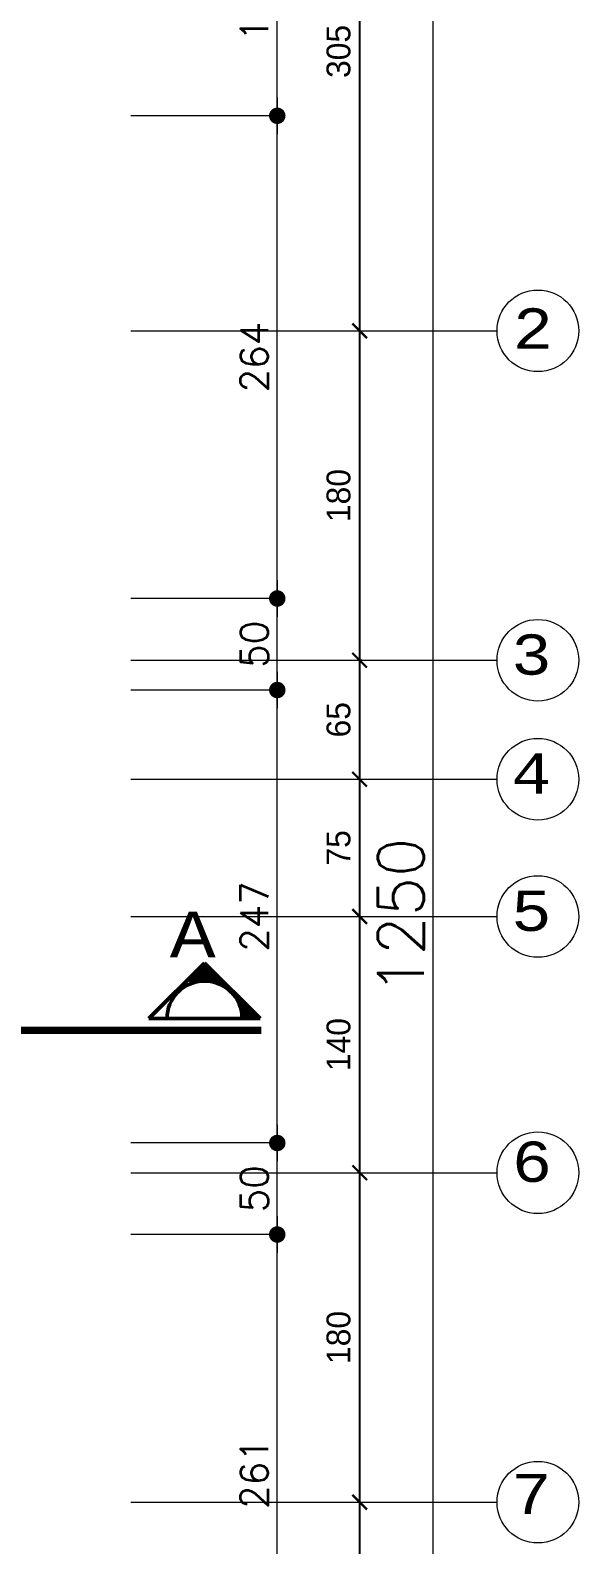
# Model space of a CAD drawing. Header units: millimetres. Extents: x 35860 to 71103, y -11298 to -8385.
# Drawn here: x 44108 to 44408, y -10342 to -9514 of the extents above; entities that cross this region are included whole.
import ezdxf

# ---------------------------------------------------------------- set-up
doc = ezdxf.new("R2010")
doc.units = ezdxf.units.MM
doc.header["$MEASUREMENT"] = 0
doc.layers.get('0').update_dxf_attribs({"lineweight": 15})
doc.layers.get('Defpoints').update_dxf_attribs({"lineweight": 20})
for name, color, linetype, lineweight in [('03_Yazı', 1, 'Continuous', 30), ('05', 4, 'Continuous', 50), ('Aks&Tefriş', 5, 'Continuous', 20)]:
    doc.layers.add(name, color=color, linetype=linetype, lineweight=lineweight)
doc.styles.add('0', font='txt.shx')
doc.styles.add('C', font='')
doc.styles.get('C').set_extended_font_data('Courier New Tur')
doc.dimstyles.new('5', dxfattribs={"dimtxt": 25, "dimasz": 1, "dimexe": 0, "dimexo": 0, "dimgap": 5, "dimtad": 1, "dimdec": 0, "dimlfac": -1, "dimzin": 12, "dimdsep": 46, "dimtxsty": '0', "dimblk": 'DOT', "dimcen": 2.5, "dimse1": 1, "dimse2": 1, "dimclrd": 256, "dimclrt": 1, "dimadec": 8, "dimazin": 0, "dimtfac": 1, "dimtdec": 0, "dimtmove": 0, "dimatfit": 0, "dimldrblk": 'DOT', "dimfxl": 1, "dimtolj": 1, "dimtzin": 0, "dimlwd": -1, "dimarcsym": 0})
doc.dimstyles.new('_VI80I', dxfattribs={"dimtxt": 15, "dimasz": 1, "dimexe": 0, "dimexo": 100, "dimgap": 5, "dimtad": 1, "dimdec": 0, "dimlfac": -1, "dimzin": 12, "dimdsep": 46, "dimtxsty": '0', "dimblk1": 'DOT80_2', "dimblk2": 'DOT80_1', "dimsah": 1, "dimcen": 2.5, "dimse1": 1, "dimse2": 1, "dimclrd": 256, "dimclrt": 1, "dimadec": 8, "dimazin": 0, "dimtfac": 1, "dimtdec": 0, "dimtmove": 0, "dimatfit": 0, "dimldrblk": 'DOT', "dimfxl": 1, "dimtolj": 1, "dimtzin": 0, "dimlwd": -1, "dimarcsym": 0})
doc.dimstyles.new('STANDART', dxfattribs={"dimtxt": 13, "dimasz": 8, "dimexe": 1.25, "dimexo": 0.625, "dimgap": 5, "dimtad": 1, "dimdec": 0, "dimrnd": 5, "dimzin": 1, "dimdsep": 46, "dimtxsty": 'Standard', "dimblk1": 'ARCHTICK', "dimblk2": 'ARCHTICK', "dimsah": 1, "dimcen": 2.5, "dimclrd": 256, "dimclre": 256, "dimclrt": 1, "dimadec": 0, "dimazin": 0, "dimtfac": 1, "dimtdec": 0, "dimtofl": 0, "dimtmove": 1, "dimatfit": 0, "dimldrblk": 'ARCHTICK', "dimfxl": 1, "dimtolj": 1, "dimtzin": 0, "dimarcsym": 0})

# ---------------------------------------------------------------- blocks, each defined once
blk = doc.blocks.new('DOT')
at = {"color": 0}
blk.add_line((-10, 0), (10, 0), dxfattribs=at)
at = {"color": 0, "const_width": 4.5}
blk.add_lwpolyline([(-2.25, 0, 1), (2.25, 0, 1)], format="xyb", close=True, dxfattribs=at)
blk = doc.blocks.new('*D710')
at = {"layer": 'Aks&Tefriş', "transparency": 16777216}
blk.add_line((44328.36, -9374.08), (44328.36, -10622.42), dxfattribs=at)
at = {"layer": 'Defpoints', "color": 0, "transparency": 16777216}
for p in [(44328.36, -9373.08), (44328.36, -10623.42), (44328.36, -10623.42)]:
    blk.add_point(p, dxfattribs=at)
at = {"layer": 'Aks&Tefriş', "transparency": 16777216}
for p, rotation in [((44328.36, -9373.08), 90), ((44328.36, -10623.42), 270)]:
    blk.add_blockref('DOT', p, dxfattribs=dict(at, rotation=rotation))
at = {"layer": 'Aks&Tefriş', "color": 1, "transparency": 16777216, "insert": (44310.86, -9998.25), "char_height": 25, "attachment_point": 5, "rotation": 90, "style": '0'}
blk.add_mtext('\\A1;1250', dxfattribs=at)
blk = doc.blocks.new('_ARCHTICK')
at = {"color": 0, "linetype": 'ByBlock', "const_width": 0.15}
blk.add_lwpolyline([(-0.5, -0.5), (0.5, 0.5)], dxfattribs=at)
blk = doc.blocks.new('*D711')
at = {"layer": 'Aks&Tefriş', "lineweight": -2, "transparency": 16777216}
for p, q in [((44287.73, -10318.42), (44287.11, -10318.42)), ((44288.36, -10623.42), (44288.36, -10318.42))]:
    blk.add_line(p, q, dxfattribs=at)
at = {"layer": 'Defpoints', "color": 0, "transparency": 16777216}
for p in [(44288.36, -10318.42), (44288.36, -10318.42), (44288.36, -10623.42)]:
    blk.add_point(p, dxfattribs=at)
at = {"layer": 'Aks&Tefriş', "lineweight": -2, "transparency": 16777216, "xscale": 8, "yscale": 8, "zscale": 8}
for p, rotation in [((44288.36, -10318.42), 90), ((44288.36, -10623.42), 270)]:
    blk.add_blockref('_ARCHTICK', p, dxfattribs=dict(at, rotation=rotation))
at = {"layer": 'Aks&Tefriş', "color": 1, "transparency": 16777216, "insert": (44276.86, -10470.92), "char_height": 13, "attachment_point": 5, "rotation": 90}
blk.add_mtext('\\A1;305', dxfattribs=at)
blk = doc.blocks.new('*D712')
at = {"layer": 'Aks&Tefriş', "lineweight": -2, "transparency": 16777216}
for p, q in [((44287.73, -10138.42), (44287.11, -10138.42)), ((44288.36, -10318.42), (44288.36, -10138.42))]:
    blk.add_line(p, q, dxfattribs=at)
at = {"layer": 'Defpoints', "color": 0, "transparency": 16777216}
for p in [(44288.36, -10138.42), (44288.36, -10138.42), (44288.36, -10318.42)]:
    blk.add_point(p, dxfattribs=at)
at = {"layer": 'Aks&Tefriş', "lineweight": -2, "transparency": 16777216, "xscale": 8, "yscale": 8, "zscale": 8}
for p, rotation in [((44288.36, -10138.42), 90), ((44288.36, -10318.42), 270)]:
    blk.add_blockref('_ARCHTICK', p, dxfattribs=dict(at, rotation=rotation))
at = {"layer": 'Aks&Tefriş', "color": 1, "transparency": 16777216, "insert": (44276.86, -10228.42), "char_height": 13, "attachment_point": 5, "rotation": 90}
blk.add_mtext('\\A1;180', dxfattribs=at)
blk = doc.blocks.new('*D713')
at = {"layer": 'Aks&Tefriş', "lineweight": -2, "transparency": 16777216}
for p, q in [((44287.73, -9923.42), (44287.11, -9923.42)), ((44288.36, -9998.42), (44288.36, -9923.42))]:
    blk.add_line(p, q, dxfattribs=at)
at = {"layer": 'Defpoints', "color": 0, "transparency": 16777216}
for p in [(44288.36, -9923.42), (44288.36, -9923.42), (44288.36, -9998.42)]:
    blk.add_point(p, dxfattribs=at)
at = {"layer": 'Aks&Tefriş', "lineweight": -2, "transparency": 16777216, "xscale": 8, "yscale": 8, "zscale": 8}
for p, rotation in [((44288.36, -9923.42), 90), ((44288.36, -9998.42), 270)]:
    blk.add_blockref('_ARCHTICK', p, dxfattribs=dict(at, rotation=rotation))
at = {"layer": 'Aks&Tefriş', "color": 1, "transparency": 16777216, "insert": (44276.86, -9960.92), "char_height": 13, "attachment_point": 5, "rotation": 90}
blk.add_mtext('\\A1;75', dxfattribs=at)
blk = doc.blocks.new('*D714')
at = {"layer": 'Aks&Tefriş', "lineweight": -2, "transparency": 16777216}
for p, q in [((44287.73, -9678.42), (44287.11, -9678.42)), ((44288.36, -9858.42), (44288.36, -9678.42))]:
    blk.add_line(p, q, dxfattribs=at)
at = {"layer": 'Defpoints', "color": 0, "transparency": 16777216}
for p in [(44288.36, -9678.42), (44288.36, -9678.42), (44288.36, -9858.42)]:
    blk.add_point(p, dxfattribs=at)
at = {"layer": 'Aks&Tefriş', "lineweight": -2, "transparency": 16777216, "xscale": 8, "yscale": 8, "zscale": 8}
for p, rotation in [((44288.36, -9678.42), 90), ((44288.36, -9858.42), 270)]:
    blk.add_blockref('_ARCHTICK', p, dxfattribs=dict(at, rotation=rotation))
at = {"layer": 'Aks&Tefriş', "color": 1, "transparency": 16777216, "insert": (44276.86, -9768.42), "char_height": 13, "attachment_point": 5, "rotation": 90}
blk.add_mtext('\\A1;180', dxfattribs=at)
blk = doc.blocks.new('*D715')
at = {"layer": 'Aks&Tefriş', "lineweight": -2, "transparency": 16777216}
for p, q in [((44287.73, -9373.08), (44287.11, -9373.08)), ((44288.36, -9678.42), (44288.36, -9373.08))]:
    blk.add_line(p, q, dxfattribs=at)
at = {"layer": 'Defpoints', "color": 0, "transparency": 16777216}
for p in [(44288.36, -9373.08), (44288.36, -9373.08), (44288.36, -9678.42)]:
    blk.add_point(p, dxfattribs=at)
at = {"layer": 'Aks&Tefriş', "lineweight": -2, "transparency": 16777216, "xscale": 8, "yscale": 8, "zscale": 8}
for p, rotation in [((44288.36, -9373.08), 90), ((44288.36, -9678.42), 270)]:
    blk.add_blockref('_ARCHTICK', p, dxfattribs=dict(at, rotation=rotation))
at = {"layer": 'Aks&Tefriş', "color": 1, "transparency": 16777216, "insert": (44276.86, -9525.75), "char_height": 13, "attachment_point": 5, "rotation": 90}
blk.add_mtext('\\A1;305', dxfattribs=at)
blk = doc.blocks.new('*D760')
at = {"layer": 'Aks&Tefriş', "lineweight": -2, "transparency": 16777216}
for p, q in [((44288.36, -9923.42), (44288.36, -9858.42)), ((44288.98, -9858.42), (44289.61, -9858.42))]:
    blk.add_line(p, q, dxfattribs=at)
at = {"layer": 'Defpoints', "color": 0, "transparency": 16777216}
for p in [(44288.36, -9858.42), (44288.36, -9858.42), (44288.36, -9923.42)]:
    blk.add_point(p, dxfattribs=at)
at = {"layer": 'Aks&Tefriş', "lineweight": -2, "transparency": 16777216, "xscale": 8, "yscale": 8, "zscale": 8}
for p, rotation in [((44288.36, -9858.42), 90), ((44288.36, -9923.42), 270)]:
    blk.add_blockref('_ARCHTICK', p, dxfattribs=dict(at, rotation=rotation))
at = {"layer": 'Aks&Tefriş', "color": 1, "transparency": 16777216, "insert": (44276.86, -9890.92), "char_height": 13, "attachment_point": 5, "rotation": 90}
blk.add_mtext('\\A1;65', dxfattribs=at)
blk = doc.blocks.new('*D703')
at = {"layer": 'Aks&Tefriş', "lineweight": -2, "transparency": 16777216}
for p, q in [((44287.73, -9998.42), (44287.11, -9998.42)), ((44288.36, -10138.42), (44288.36, -9998.42))]:
    blk.add_line(p, q, dxfattribs=at)
at = {"layer": 'Defpoints', "color": 0, "transparency": 16777216}
for p in [(44288.36, -9998.42), (44288.36, -9998.42), (44288.36, -10138.42)]:
    blk.add_point(p, dxfattribs=at)
at = {"layer": 'Aks&Tefriş', "lineweight": -2, "transparency": 16777216, "xscale": 8, "yscale": 8, "zscale": 8}
for p, rotation in [((44288.36, -9998.42), 90), ((44288.36, -10138.42), 270)]:
    blk.add_blockref('_ARCHTICK', p, dxfattribs=dict(at, rotation=rotation))
at = {"layer": 'Aks&Tefriş', "color": 1, "transparency": 16777216, "insert": (44276.86, -10068.42), "char_height": 13, "attachment_point": 5, "rotation": 90}
blk.add_mtext('\\A1;140', dxfattribs=at)
blk = doc.blocks.new('DOT80_2')
at = {"color": 0}
blk.add_line((0, 0), (0, -80), dxfattribs=at)
blk.add_blockref('DOT', (0, 0))
blk = doc.blocks.new('DOT80_1')
at = {"color": 0}
blk.add_line((0, 0), (0, 80), dxfattribs=at)
blk.add_blockref('DOT', (0, 0))
blk = doc.blocks.new('*D808')
at = {"layer": 'Aks&Tefriş', "transparency": 16777216}
blk.add_line((44243.36, -10432.42), (44243.36, -10173.17), dxfattribs=at)
at = {"layer": 'Defpoints', "color": 0, "transparency": 16777216}
for p in [(44065.76, -10172.17), (44243.36, -10172.17), (44065.76, -10433.42)]:
    blk.add_point(p, dxfattribs=at)
at = {"layer": 'Aks&Tefriş', "transparency": 16777216}
for name, p, rotation in [('DOT80_1', (44243.36, -10172.17), 90), ('DOT80_2', (44243.36, -10433.42), 270)]:
    blk.add_blockref(name, p, dxfattribs=dict(at, rotation=rotation))
at = {"layer": 'Aks&Tefriş', "color": 1, "transparency": 16777216, "insert": (44230.86, -10302.8), "char_height": 15, "attachment_point": 5, "rotation": 90, "style": '0'}
blk.add_mtext('\\A1;261', dxfattribs=at)
blk = doc.blocks.new('*D809')
at = {"layer": 'Aks&Tefriş', "transparency": 16777216}
blk.add_line((44243.36, -10171.17), (44243.36, -10123.17), dxfattribs=at)
at = {"layer": 'Defpoints', "color": 0, "transparency": 16777216}
for p in [(44065.76, -10122.17), (44243.36, -10122.17), (44065.76, -10172.17)]:
    blk.add_point(p, dxfattribs=at)
at = {"layer": 'Aks&Tefriş', "transparency": 16777216}
for name, p, rotation in [('DOT80_1', (44243.36, -10122.17), 90), ('DOT80_2', (44243.36, -10172.17), 270)]:
    blk.add_blockref(name, p, dxfattribs=dict(at, rotation=rotation))
at = {"layer": 'Aks&Tefriş', "color": 1, "transparency": 16777216, "insert": (44230.86, -10147.17), "char_height": 15, "attachment_point": 5, "rotation": 90, "style": '0'}
blk.add_mtext('\\A1;50', dxfattribs=at)
blk = doc.blocks.new('*D810')
at = {"layer": 'Aks&Tefriş', "transparency": 16777216}
blk.add_line((44243.36, -10121.17), (44243.36, -9875.67), dxfattribs=at)
at = {"layer": 'Defpoints', "color": 0, "transparency": 16777216}
for p in [(44065.76, -9874.67), (44243.36, -9874.67), (44065.76, -10122.17)]:
    blk.add_point(p, dxfattribs=at)
at = {"layer": 'Aks&Tefriş', "transparency": 16777216}
for name, p, rotation in [('DOT80_1', (44243.36, -9874.67), 90), ('DOT80_2', (44243.36, -10122.17), 270)]:
    blk.add_blockref(name, p, dxfattribs=dict(at, rotation=rotation))
at = {"layer": 'Aks&Tefriş', "color": 1, "transparency": 16777216, "insert": (44230.86, -9998.42), "char_height": 15, "attachment_point": 5, "rotation": 90, "style": '0'}
blk.add_mtext('\\A1;247', dxfattribs=at)
blk = doc.blocks.new('*D811')
at = {"layer": 'Aks&Tefriş', "transparency": 16777216}
blk.add_line((44243.36, -9873.67), (44243.36, -9825.67), dxfattribs=at)
at = {"layer": 'Defpoints', "color": 0, "transparency": 16777216}
for p in [(44065.76, -9824.67), (44243.36, -9824.67), (44065.76, -9874.67)]:
    blk.add_point(p, dxfattribs=at)
at = {"layer": 'Aks&Tefriş', "transparency": 16777216}
for name, p, rotation in [('DOT80_1', (44243.36, -9824.67), 90), ('DOT80_2', (44243.36, -9874.67), 270)]:
    blk.add_blockref(name, p, dxfattribs=dict(at, rotation=rotation))
at = {"layer": 'Aks&Tefriş', "color": 1, "transparency": 16777216, "insert": (44230.86, -9849.67), "char_height": 15, "attachment_point": 5, "rotation": 90, "style": '0'}
blk.add_mtext('\\A1;50', dxfattribs=at)
blk = doc.blocks.new('*D812')
at = {"layer": 'Aks&Tefriş', "transparency": 16777216}
blk.add_line((44243.36, -9823.67), (44243.36, -9561.92), dxfattribs=at)
at = {"layer": 'Defpoints', "color": 0, "transparency": 16777216}
for p in [(44065.76, -9560.92), (44243.36, -9560.92), (44065.76, -9824.67)]:
    blk.add_point(p, dxfattribs=at)
at = {"layer": 'Aks&Tefriş', "transparency": 16777216}
for name, p, rotation in [('DOT80_1', (44243.36, -9560.92), 90), ('DOT80_2', (44243.36, -9824.67), 270)]:
    blk.add_blockref(name, p, dxfattribs=dict(at, rotation=rotation))
at = {"layer": 'Aks&Tefriş', "color": 1, "transparency": 16777216, "insert": (44230.86, -9692.8), "char_height": 15, "attachment_point": 5, "rotation": 90, "style": '0'}
blk.add_mtext('\\A1;264', dxfattribs=at)
blk = doc.blocks.new('*D813')
at = {"layer": 'Aks&Tefriş', "transparency": 16777216}
blk.add_line((44243.36, -9559.92), (44243.36, -9441.92), dxfattribs=at)
at = {"layer": 'Defpoints', "color": 0, "transparency": 16777216}
for p in [(44065.76, -9440.92), (44243.36, -9440.92), (44065.76, -9560.92)]:
    blk.add_point(p, dxfattribs=at)
at = {"layer": 'Aks&Tefriş', "transparency": 16777216}
for name, p, rotation in [('DOT80_1', (44243.36, -9440.92), 90), ('DOT80_2', (44243.36, -9560.92), 270)]:
    blk.add_blockref(name, p, dxfattribs=dict(at, rotation=rotation))
at = {"layer": 'Aks&Tefriş', "color": 1, "transparency": 16777216, "insert": (44230.86, -9500.92), "char_height": 15, "attachment_point": 5, "rotation": 90, "style": '0'}
blk.add_mtext('\\A1;120', dxfattribs=at)

msp = doc.modelspace()

# ---------------------------------------------------------------- linework, layer by layer
at = {"layer": '05'}
for p, q in [((44203.63, -10023.89), (44173.29, -10054.23)), ((44203.63, -10023.89), (44173.29, -10054.23)), ((44203.63, -10023.89), (44173.29, -10054.23)), ((44204.02, -10033.7), (44198.92, -10028.6)), ((44204.02, -10033.7), (44198.92, -10028.6)), ((44204.02, -10033.7), (44198.92, -10028.6)), ((44204.65, -10033.72), (44199.23, -10028.3)), ((44204.65, -10033.72), (44199.23, -10028.3)), ((44204.65, -10033.72), (44199.23, -10028.3)), ((44205.3, -10033.76), (44199.53, -10027.99)), ((44205.3, -10033.76), (44199.53, -10027.99)), ((44205.3, -10033.76), (44199.53, -10027.99)), ((44205.97, -10033.83), (44199.83, -10027.69)), ((44205.97, -10033.83), (44199.83, -10027.69)), ((44205.97, -10033.83), (44199.83, -10027.69)), ((44206.67, -10033.92), (44200.13, -10027.39)), ((44206.67, -10033.92), (44200.13, -10027.39)), ((44206.67, -10033.92), (44200.13, -10027.39)), ((44207.39, -10034.04), (44200.44, -10027.09)), ((44207.39, -10034.04), (44200.44, -10027.09)), ((44207.39, -10034.04), (44200.44, -10027.09)), ((44208.16, -10034.2), (44200.74, -10026.78)), ((44208.16, -10034.2), (44200.74, -10026.78)), ((44208.16, -10034.2), (44200.74, -10026.78)), ((44208.96, -10034.4), (44201.04, -10026.48)), ((44208.96, -10034.4), (44201.04, -10026.48)), ((44208.96, -10034.4), (44201.04, -10026.48)), ((44209.81, -10034.65), (44201.34, -10026.18)), ((44209.81, -10034.65), (44201.34, -10026.18)), ((44209.81, -10034.65), (44201.34, -10026.18)), ((44210.73, -10034.96), (44201.65, -10025.88)), ((44210.73, -10034.96), (44201.65, -10025.88)), ((44210.73, -10034.96), (44201.65, -10025.88)), ((44211.74, -10035.36), (44201.95, -10025.57)), ((44211.74, -10035.36), (44201.95, -10025.57)), ((44211.74, -10035.36), (44201.95, -10025.57)), ((44212.87, -10035.89), (44202.25, -10025.27)), ((44212.87, -10035.89), (44202.25, -10025.27)), ((44212.87, -10035.89), (44202.25, -10025.27)), ((44214.22, -10036.63), (44202.56, -10024.97)), ((44214.22, -10036.63), (44202.56, -10024.97)), ((44214.22, -10036.63), (44202.56, -10024.97)), ((44216.11, -10037.92), (44202.86, -10024.67)), ((44216.11, -10037.92), (44202.86, -10024.67)), ((44216.11, -10037.92), (44202.86, -10024.67)), ((44233.03, -10054.23), (44203.16, -10024.36)), ((44233.03, -10054.23), (44203.16, -10024.36)), ((44233.03, -10054.23), (44203.16, -10024.36)), ((44233.63, -10054.23), (44203.46, -10024.06)), ((44233.63, -10054.23), (44203.46, -10024.06)), ((44233.63, -10054.23), (44203.46, -10024.06)), ((44233.98, -10054.23), (44203.63, -10023.89)), ((44233.98, -10054.23), (44203.63, -10023.89)), ((44233.98, -10054.23), (44203.63, -10023.89)), ((44197.19, -10034.73), (44194.99, -10032.53)), ((44197.19, -10034.73), (44194.99, -10032.53)), ((44197.19, -10034.73), (44194.99, -10032.53)), ((44197.65, -10034.59), (44195.29, -10032.23)), ((44197.65, -10034.59), (44195.29, -10032.23)), ((44197.65, -10034.59), (44195.29, -10032.23)), ((44198.12, -10034.45), (44195.6, -10031.93)), ((44198.12, -10034.45), (44195.6, -10031.93)), ((44198.12, -10034.45), (44195.6, -10031.93)), ((44198.6, -10034.32), (44195.9, -10031.62)), ((44198.6, -10034.32), (44195.9, -10031.62)), ((44198.6, -10034.32), (44195.9, -10031.62)), ((44199.09, -10034.21), (44196.2, -10031.32)), ((44199.09, -10034.21), (44196.2, -10031.32)), ((44199.09, -10034.21), (44196.2, -10031.32)), ((44199.58, -10034.1), (44196.5, -10031.02)), ((44199.58, -10034.1), (44196.5, -10031.02)), ((44199.58, -10034.1), (44196.5, -10031.02)), ((44200.09, -10034), (44196.81, -10030.72)), ((44200.09, -10034), (44196.81, -10030.72)), ((44200.09, -10034), (44196.81, -10030.72)), ((44200.61, -10033.92), (44197.11, -10030.41)), ((44200.61, -10033.92), (44197.11, -10030.41)), ((44200.61, -10033.92), (44197.11, -10030.41)), ((44201.15, -10033.85), (44197.41, -10030.11)), ((44201.15, -10033.85), (44197.41, -10030.11)), ((44201.15, -10033.85), (44197.41, -10030.11)), ((44201.69, -10033.79), (44197.71, -10029.81)), ((44201.69, -10033.79), (44197.71, -10029.81)), ((44201.69, -10033.79), (44197.71, -10029.81)), ((44202.25, -10033.74), (44198.02, -10029.51)), ((44202.25, -10033.74), (44198.02, -10029.51)), ((44202.25, -10033.74), (44198.02, -10029.51)), ((44202.83, -10033.71), (44198.32, -10029.2)), ((44202.83, -10033.71), (44198.32, -10029.2)), ((44202.83, -10033.71), (44198.32, -10029.2)), ((44203.42, -10033.7), (44198.62, -10028.9)), ((44203.42, -10033.7), (44198.62, -10028.9)), ((44203.42, -10033.7), (44198.62, -10028.9)), ((44232.42, -10054.23), (44219.95, -10041.75)), ((44232.42, -10054.23), (44219.95, -10041.75)), ((44232.42, -10054.23), (44219.95, -10041.75)), ((44231.82, -10054.23), (44221.23, -10043.65)), ((44231.82, -10054.23), (44221.23, -10043.65)), ((44231.82, -10054.23), (44221.23, -10043.65)), ((44231.21, -10054.23), (44221.98, -10045)), ((44231.21, -10054.23), (44221.98, -10045)), ((44231.21, -10054.23), (44221.98, -10045)), ((44230.61, -10054.23), (44222.51, -10046.13)), ((44230.61, -10054.23), (44222.51, -10046.13)), ((44230.61, -10054.23), (44222.51, -10046.13)), ((44230, -10054.23), (44222.91, -10047.14)), ((44230, -10054.23), (44222.91, -10047.14)), ((44230, -10054.23), (44222.91, -10047.14)), ((44229.4, -10054.23), (44223.22, -10048.05)), ((44229.4, -10054.23), (44223.22, -10048.05)), ((44229.4, -10054.23), (44223.22, -10048.05)), ((44228.79, -10054.23), (44223.47, -10048.91)), ((44228.79, -10054.23), (44223.47, -10048.91)), ((44228.79, -10054.23), (44223.47, -10048.91)), ((44228.19, -10054.23), (44223.67, -10049.71)), ((44228.19, -10054.23), (44223.67, -10049.71)), ((44228.19, -10054.23), (44223.67, -10049.71)), ((44227.58, -10054.23), (44223.82, -10050.47)), ((44227.58, -10054.23), (44223.82, -10050.47)), ((44227.58, -10054.23), (44223.82, -10050.47)), ((44226.98, -10054.23), (44223.95, -10051.2)), ((44226.98, -10054.23), (44223.95, -10051.2)), ((44226.98, -10054.23), (44223.95, -10051.2)), ((44226.37, -10054.23), (44224.04, -10051.9)), ((44226.37, -10054.23), (44224.04, -10051.9)), ((44226.37, -10054.23), (44224.04, -10051.9)), ((44225.77, -10054.23), (44224.1, -10052.57)), ((44225.77, -10054.23), (44224.1, -10052.57)), ((44225.77, -10054.23), (44224.1, -10052.57)), ((44225.16, -10054.23), (44224.15, -10053.22)), ((44225.16, -10054.23), (44224.15, -10053.22)), ((44225.16, -10054.23), (44224.15, -10053.22)), ((44173.29, -10054.23), (44233.98, -10054.23)), ((44173.29, -10054.23), (44233.98, -10054.23)), ((44173.29, -10054.23), (44233.98, -10054.23)), ((44224.56, -10054.23), (44224.17, -10053.84)), ((44224.56, -10054.23), (44224.17, -10053.84)), ((44224.56, -10054.23), (44224.17, -10053.84))]:
    msp.add_line(p, q, dxfattribs=at)
at = {"layer": '05', "ltscale": 3}
for p, q in [((44234.58, -10059.67), (44051.98, -10059.67)), ((44234.58, -10059.67), (44051.98, -10059.67)), ((44234.58, -10059.67), (44051.98, -10059.67)), ((44234.58, -10060.67), (44051.98, -10060.67)), ((44234.58, -10060.67), (44051.98, -10060.67)), ((44234.58, -10060.67), (44051.98, -10060.67)), ((44234.58, -10061.67), (44051.98, -10061.67)), ((44234.58, -10061.67), (44051.98, -10061.67)), ((44234.58, -10061.67), (44051.98, -10061.67))]:
    msp.add_line(p, q, dxfattribs=at)
at = {"layer": '05'}
msp.add_arc((44203.63, -10054.23), 20.54, 0, 180, dxfattribs=at)
msp.add_arc((44203.63, -10054.23), 20.54, 0, 180, dxfattribs=at)
msp.add_arc((44203.63, -10054.23), 20.54, 0, 180, dxfattribs=at)
at = {"layer": 'Aks&Tefriş'}
for p, q in [((44243.36, -10623.42), (44243.36, -9373.08)), ((44163.36, -9678.42), (44351.77, -9678.42)), ((44351.77, -9678.42), (44351.77, -9678.42)), ((44351.77, -9678.42), (44363.36, -9678.42)), ((44163.36, -9858.42), (44363.36, -9858.42)), ((44163.36, -9923.42), (44363.36, -9923.42)), ((44163.36, -9998.42), (44363.36, -9998.42)), ((44163.36, -10138.42), (44363.36, -10138.42)), ((44163.36, -10318.42), (44363.36, -10318.42))]:
    msp.add_line(p, q, dxfattribs=at)
for centre in [(44385.66, -9678.42), (44385.66, -9858.42), (44385.66, -9923.42), (44385.66, -9998.42), (44385.66, -10138.42), (44385.66, -10318.42)]:
    msp.add_circle(centre, 22.3, dxfattribs=at)

# ---------------------------------------------------------------- texts
at = {"layer": '03_Yazı', "style": 'C'}
for s, height, p in [('2', 22, (44371.95, -9688.15)), ('3', 22, (44371.1, -9866.29)), ('4', 22, (44371.1, -9931.29)), ('5', 22, (44371.1, -10006.29)), ('A ', 25, (44184.66, -10020.78)), ('6', 22, (44371.44, -10143.4)), ('7', 22, (44371.15, -10324.96))]:
    msp.add_text(s, height=height, dxfattribs=at).set_placement(p)

# ---------------------------------------------------------------- dimensions: what is measured, and where the dimension line sits
at = {"layer": 'Aks&Tefriş'}
dim = msp.add_linear_dim(base=(44328.36, -10623.42), p1=(44328.36, -9373.08), p2=(44328.36, -10623.42), angle=90, dimstyle='5', dxfattribs=at)
dim.commit()
dim.dimension.update_dxf_attribs({"geometry": '*D710', "text_midpoint": (44310.86, -9998.25)})
for base, p1, p2, dimstyle, override, picture, middle in [((44288.36, -9373.08), (44288.36, -9678.42), (44288.36, -9373.08), 'STANDART', {"dimse1": 1}, '*D715', (44276.86, -9525.75)), ((44243.36, -9440.92), (44065.76, -9560.92), (44065.76, -9440.92), '_VI80I', {"dimtmove": 1}, '*D813', (44230.86, -9500.92)), ((44243.36, -9560.92), (44065.76, -9824.67), (44065.76, -9560.92), '_VI80I', {"dimtmove": 1}, '*D812', (44230.86, -9692.8)), ((44288.36, -9678.42), (44288.36, -9858.42), (44288.36, -9678.42), 'STANDART', {"dimse1": 1}, '*D714', (44276.86, -9768.42)), ((44243.36, -9824.67), (44065.76, -9874.67), (44065.76, -9824.67), '_VI80I', {"dimtmove": 1}, '*D811', (44230.86, -9849.67)), ((44288.36, -9858.42), (44288.36, -9923.42), (44288.36, -9858.42), 'STANDART', {"dimse1": 1}, '*D760', (44276.86, -9890.92)), ((44243.3572206, -9874.67189481), (44065.75599169, -10122.17189481), (44065.75599169, -9874.67189481), '_VI80I', {"dimtmove": 1}, '*D810', (44230.8572206, -9998.42189481)), ((44288.36, -9923.42), (44288.36, -9998.42), (44288.36, -9923.42), 'STANDART', {"dimse1": 1}, '*D713', (44276.86, -9960.92)), ((44288.36, -9998.42), (44288.36, -10138.42), (44288.36, -9998.42), 'STANDART', {"dimse1": 1}, '*D703', (44276.86, -10068.42)), ((44243.36, -10122.17), (44065.76, -10172.17), (44065.76, -10122.17), '_VI80I', {"dimtmove": 1}, '*D809', (44230.86, -10147.17)), ((44288.36, -10138.42), (44288.36, -10318.42), (44288.36, -10138.42), 'STANDART', {"dimse1": 1}, '*D712', (44276.86, -10228.42)), ((44243.36, -10172.17), (44065.76, -10433.42), (44065.76, -10172.17), '_VI80I', {"dimtmove": 1}, '*D808', (44230.86, -10302.8)), ((44288.36, -10318.42), (44288.36, -10623.42), (44288.36, -10318.42), 'STANDART', {"dimse1": 1}, '*D711', (44276.86, -10470.92))]:
    dim = msp.add_linear_dim(base=base, p1=p1, p2=p2, angle=90, dimstyle=dimstyle, override=override, dxfattribs=at)
    dim.commit()
    dim.dimension.update_dxf_attribs({"geometry": picture, "text_midpoint": middle})

doc.saveas('drawing.dxf')
